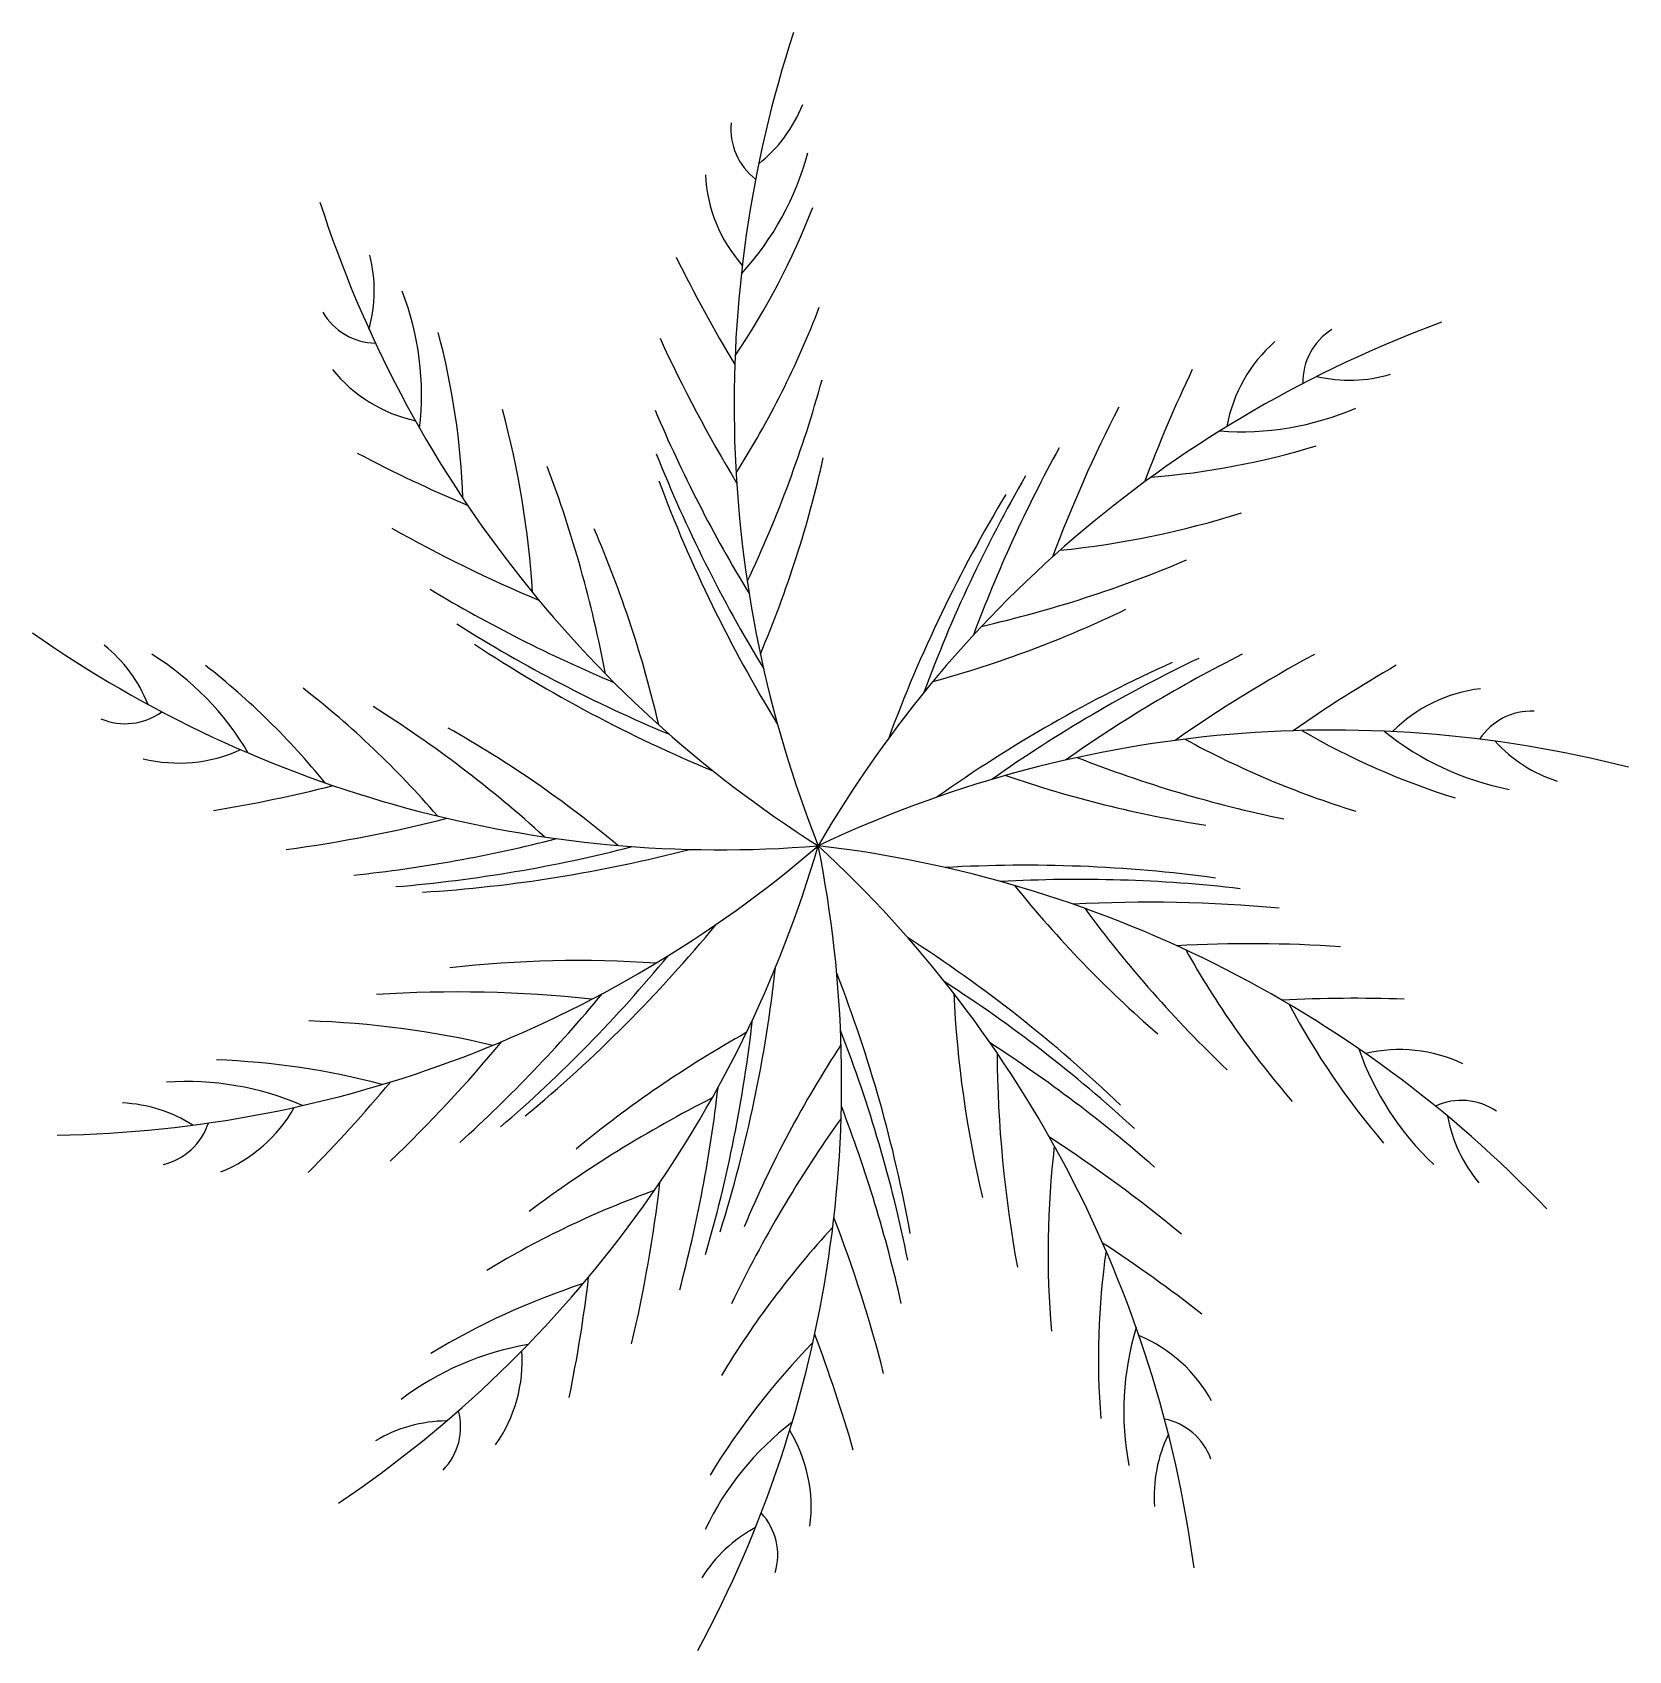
# Model space of a CAD drawing. Extents: x -4.45 to 4.59, y -4.56 to 4.6.
import ezdxf

# ---------------------------------------------------------------- set-up
doc = ezdxf.new("R2010")
doc.units = 0
doc.header["$LTSCALE"] = 5
doc.layers.get('0').update_dxf_attribs({"linetype": 'CONTINUOUS'})
doc.layers.add('TREES', color=3, linetype='CONTINUOUS')

msp = doc.modelspace()

# ---------------------------------------------------------------- linework, layer by layer
for centre, radius, start, end in [((6.3038, 2.4951), 6.7796, 161.87058, 201.59363), ((-0.8393, 4.494), 0.8084, 308.4321, 338.35152), ((-0.1433, 4.0542), 0.3506, 173.77911, 233.03955), ((-1.6424, 4.3465), 1.6393, 317.4391, 345.01267), ((0.1956, 3.8395), 0.8351, 182.87895, 221.53455), ((3.6334, 5.7238), 6.7796, 197.87058, 237.59363), ((-4.0066, 5.1534), 4.2631, 326.05264, 338.83185), ((-3.3205, 3.1424), 0.8084, 344.4321, 14.35152), ((6.3759, 6.8623), 8.0005, 206.1883, 211.13856), ((-3.8836, 2.551), 1.6393, 353.4391, 21.01267), ((-4.8621, 4.9061), 5.2106, 327.55294, 339.11096), ((-2.4989, 3.1957), 0.3506, 209.77911, 269.03955), ((5.8652, -3.4005), 6.7796, 110.17246, 149.89552), ((-6.2705, 1.8142), 4.2631, 2.05264, 14.83185), ((6.3811, 6.2), 8.0005, 204.56726, 211.21068), ((3.1343, 2.2263), 0.8351, 131.18084, 169.83644), ((3.0928, 2.6253), 0.3506, 122.081, 181.34143), ((-2.0986, 3.2212), 0.8351, 218.87895, 257.53455), ((9.337, -0.7502), 8.0005, 154.49018, 159.44044), ((3.0065, 3.4441), 0.8084, 256.73399, 286.6534), ((-6.749, 4.4993), 7.0221, 334.67551, 344.63066), ((8.8205, -1.1648), 8.0005, 152.86914, 159.51256), ((2.393, 3.9829), 1.6393, 265.74098, 293.31455), ((-6.8172, 1.1113), 5.2106, 3.55294, 15.11096), ((6.4443, 5.5851), 8.0005, 202.94825, 211.30767), ((1.1246, 9.2994), 8.0005, 242.1883, 247.13856), ((6.5185, 5.1744), 8.0005, 201.68252, 211.40186), ((8.3772, -1.5955), 8.0005, 151.25014, 159.60955), ((1.5609, 6.3383), 4.2631, 274.35453, 287.13373), ((-8.1046, -0.327), 7.0221, 10.67551, 20.63066), ((-6.261, 3.5992), 6.4443, 337.03468, 347.42683), ((6.5904, 4.8708), 8.0005, 200.51858, 211.49813), ((8.1008, -1.9083), 8.0005, 149.9844, 159.70375), ((7.9072, -2.1529), 8.0005, 148.82046, 159.80001), ((0.8365, 6.8563), 5.2106, 275.85482, 287.41284), ((1.5181, 8.7666), 8.0005, 240.56726, 247.21068), ((-7.1809, -0.7683), 6.4443, 13.03468, 23.42683), ((-0.6522, 8.085), 7.0221, 282.9774, 292.93255), ((1.9307, 8.3063), 8.0005, 238.94825, 247.30767), ((-1.0561, 7.1442), 6.4443, 285.33656, 295.72871), ((-0.5545, 6.7569), 6.7796, 234.96812, 274.69118), ((2.2321, 8.0176), 8.0005, 237.68252, 247.40186), ((-4.5439, 0.5035), 0.8084, 21.52965, 51.44906), ((2.4687, 7.8143), 8.0005, 236.51858, 247.49813), ((-4.6363, -0.3078), 1.6393, 30.53665, 58.11022), ((-6.0957, -2.3352), 4.2631, 39.15019, 51.9294), ((5.2971, -6.2529), 8.0005, 114.32017, 125.29972), ((5.5952, -6.1611), 8.0005, 115.48411, 125.20345), ((6.0001, -6.0598), 8.0005, 116.74985, 125.10926), ((6.6095, -5.956), 8.0005, 118.36885, 125.01227), ((7.2699, -5.9069), 8.0005, 119.98989, 124.94015), ((-6.1078, -3.2256), 5.2106, 40.65049, 52.20851), ((3.844, 0.0594), 0.8351, 96.68054, 135.33615), ((-3.9207, 1.0416), 0.3506, 246.87666, 306.1371), ((-6.2671, -5.1493), 7.0221, 47.77306, 57.72821), ((4.0358, 0.4118), 0.3506, 87.58071, 146.84114), ((-5.2641, -4.9441), 6.4443, 50.13223, 60.52438), ((2.9075, -6.1245), 6.7796, 75.67217, 115.39522), ((4.8765, 4.3395), 4.2631, 239.85424, 252.63344), ((4.2281, 1.927), 1.6393, 231.24069, 258.81426), ((4.5729, 5.1766), 5.2106, 241.35453, 252.91255), ((4.4285, 1.1354), 0.8084, 222.2337, 252.15311), ((-3.6168, 1.3034), 0.8351, 255.9765, 294.6321), ((4.0419, 7.0324), 7.0221, 248.4771, 258.43225), ((3.1762, 6.4859), 6.4443, 250.83627, 261.22842), ((-4.7121, 8.0956), 8.0005, 279.28584, 284.23611), ((-4.0769, 7.9081), 8.0005, 277.66481, 284.30823), ((-4.4202, 5.1406), 6.7796, 270.96812, 310.69118), ((-6.509, 1.8964), 6.7796, 304.03388, 343.75694), ((-3.4702, 7.7897), 8.0005, 276.0458, 284.40522), ((-6.6469, -1.3348), 6.7796, 331.63191, 11.35496), ((-0.7845, -6.7341), 6.7796, 43.63191, 83.35496), ((-4.5929, -4.9869), 6.7796, 7.63191, 47.35496), ((-3.0557, 7.7413), 8.0005, 274.78007, 284.49941), ((-2.7443, 7.7218), 8.0005, 273.61613, 284.59567), ((1.1729, -8.1106), 8.0005, 82.27991, 93.25946), ((1.4744, -8.1909), 8.0005, 83.44385, 93.16319), ((6.1333, 3.8129), 6.4443, 218.79601, 229.18816), ((1.8713, -8.3199), 8.0005, 84.70959, 93.069), ((7.157, 3.8169), 7.0221, 216.43684, 226.39199), ((-6.759, 4.634), 8.0005, 309.61613, 320.59567), ((-3.8184, -7.2511), 8.0005, 46.27991, 57.25946), ((-7.0223, 4.4668), 8.0005, 310.78007, 320.49941), ((2.4429, -8.5552), 8.0005, 86.32859, 92.97201), ((6.6226, 1.9621), 5.2106, 209.31427, 220.87229), ((-1.3527, -7.094), 6.4443, 86.13223, 96.52438), ((-8.1927, 0.1958), 8.0005, 342.68189, 353.66143), ((-7.3512, -3.6218), 8.0005, 10.27991, 21.25946), ((-3.6217, -7.4932), 8.0005, 47.44385, 57.16319), ((-2.0435, -7.8496), 7.0221, 83.77306, 93.72821), ((-7.3862, 4.2623), 8.0005, 312.0458, 320.40522), ((7.2031, -0.5203), 6.4443, 182.79601, 193.18816), ((3.0289, -8.8639), 8.0005, 87.94963, 92.89989), ((6.4358, 1.0914), 4.2631, 207.81398, 220.59318), ((-3.0453, -6.1996), 5.2106, 76.65049, 88.20851), ((-8.3221, -0.088), 8.0005, 343.84582, 353.56517), ((2.7369, -6.6831), 6.4443, 119.19798, 129.59013), ((-7.3344, -3.9333), 8.0005, 11.44385, 21.16319), ((-7.9465, 4.0014), 8.0005, 313.66481, 320.30823), ((5.5216, -4.6548), 6.4443, 146.79601, 157.18816), ((-3.3764, -7.8309), 8.0005, 48.70959, 57.069), ((8.0337, -1.1188), 7.0221, 180.43684, 190.39199), ((4.6063, -0.6096), 1.6393, 199.20043, 226.774), ((3.29, -1.9889), 0.8351, 64.64028, 103.29589), ((-3.5589, -5.4722), 4.2631, 75.15019, 87.9294), ((-3.5699, -2.9741), 1.6393, 66.53665, 94.11022), ((-8.5707, 3.7798), 8.0005, 315.28584, 320.23611), ((-8.5154, -0.4579), 8.0005, 345.11156, 353.47097), ((-3.972, -2.2635), 0.8084, 57.52965, 87.44906), ((2.5702, -7.6933), 7.0221, 116.83882, 126.79397), ((3.6395, -1.792), 0.3506, 55.54045, 114.80088), ((-3.6922, -1.0714), 0.8351, 291.9765, 330.6321), ((5.8418, -5.6272), 7.0221, 144.43684, 154.39199), ((-7.3344, -4.3507), 8.0005, 12.70959, 21.069), ((4.3563, -1.3869), 0.8084, 190.19344, 220.11285), ((-3.7842, -1.4618), 0.3506, 282.87666, 342.1371), ((6.5111, -2.3053), 5.2106, 173.31427, 184.87229), ((-3.0522, -8.3572), 8.0005, 50.32859, 56.97201), ((-8.8427, -0.9823), 8.0005, 346.73056, 353.37399), ((0.8304, -6.8571), 5.2106, 109.71625, 121.27427), ((-7.3815, -4.9671), 8.0005, 14.32859, 20.97201), ((3.9126, -5.6922), 5.2106, 137.31427, 148.87229), ((-2.7597, -8.9514), 8.0005, 51.94963, 56.89989), ((5.8482, -2.8999), 4.2631, 171.81398, 184.59318), ((-9.2449, -1.5085), 8.0005, 348.3516, 353.30187), ((0.0031, -6.5277), 4.2631, 108.21595, 120.99515), ((3.3683, -3.2007), 1.6393, 163.20043, 190.774), ((-1.3691, -4.4402), 1.6393, 99.60241, 127.17597), ((3.0268, -5.7836), 4.2631, 135.81398, 148.59318), ((-7.4941, -5.6197), 8.0005, 15.94963, 20.89989), ((1.4926, -3.5429), 0.8351, 28.64028, 67.29589), ((-2.5096, -2.9123), 0.8351, 325.04226, 3.69786), ((-2.3737, -3.2898), 0.3506, 315.94242, 15.20285), ((-2.0938, -4.064), 0.8084, 90.59541, 120.51482), ((0.8437, -4.5693), 1.6393, 127.20043, 154.774), ((1.8911, -3.589), 0.3506, 19.54045, 78.80088), ((-0.8749, -3.7436), 0.8351, 352.64028, 31.29589), ((2.7091, -3.6825), 0.8084, 154.19344, 184.11285)]:
    msp.add_arc(centre, radius, start, end)
at = {"layer": 'TREES'}
for centre, radius, start, end in [((-0.5796, -4.0151), 0.3506, 343.54045, 42.80088), ((0.0272, -4.5716), 0.8084, 118.19344, 148.11285)]:
    msp.add_arc(centre, radius, start, end, dxfattribs=at)

doc.saveas('drawing.dxf')
